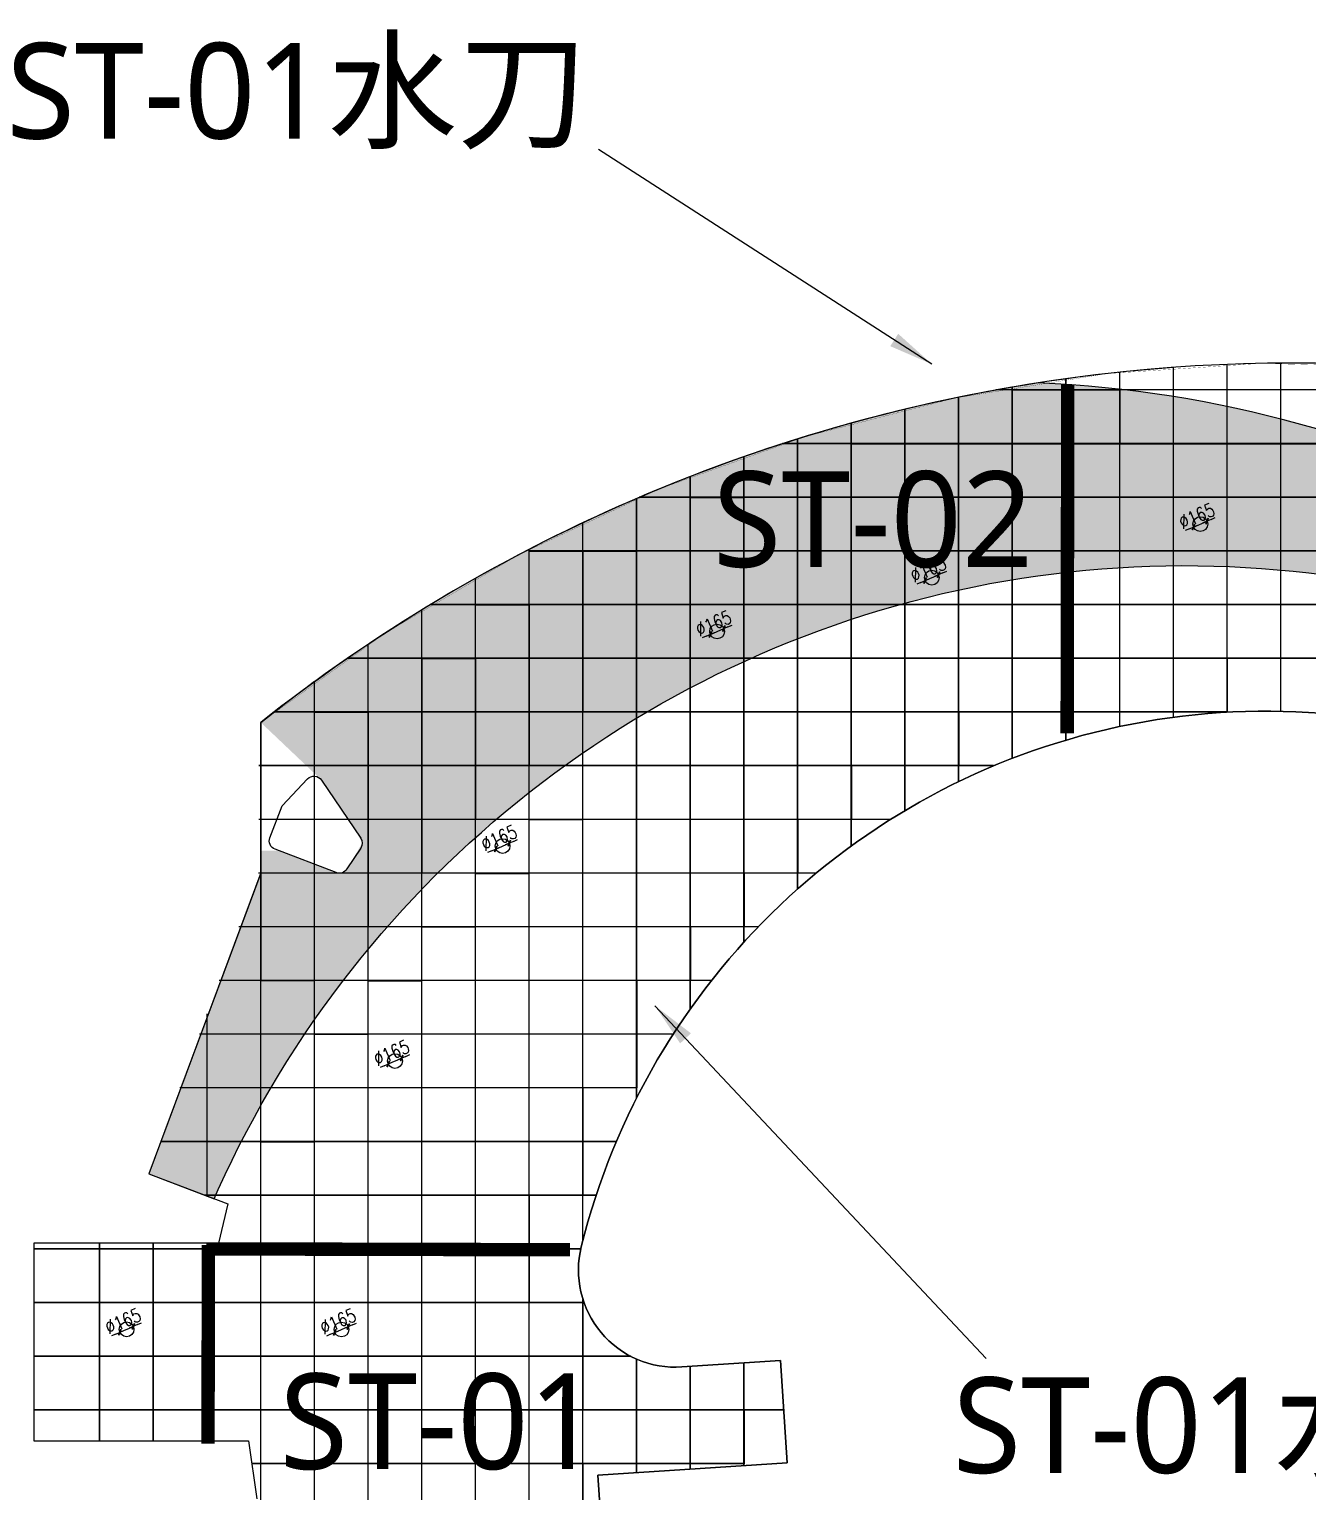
# Model space of a CAD drawing. Header units: millimetres. Extents: x -1989 to 265952, y -5690 to 142265.
# Drawn here: x 24263 to 38552, y 77216 to 93559 of the extents above; entities that cross this region are included whole.
import ezdxf
from ezdxf.enums import TextEntityAlignment as Align
from ezdxf.lldxf.tags import DXFTag

# ---------------------------------------------------------------- set-up
doc = ezdxf.new("R2010")
doc.units = ezdxf.units.MM
for name, color, linetype in [('d地面疏散指示开孔165mm', 91, 'Continuous'), ('F-地材填充', 8, 'Continuous'), ('F-地材造型线', 150, 'Continuous'), ('ST-01水刀', 111, 'Continuous'), ('ST-02整砖', 22, 'Continuous'), ('ST-02算量', 222, 'Continuous'), ('ST-12算量', 21, 'Continuous'), ('现场实际间隔柱定位', 6, 'Continuous')]:
    doc.layers.add(name, color=color, linetype=linetype)
doc.styles.get("Standard").update_dxf_attribs({"font": 'arial.ttf'})
doc.styles.add('YQ_DIM', font='romancs.shx', dxfattribs={"width": 0.8, "bigfont": '@by-01-hztxt.shx'})
doc.styles.add('黑体', font='Microsoft YaHei.ttf')
tags = doc.linetypes.add('EXP JT_LINE', pattern='A,0.5,-0.2,["EXP JT",Standard,S=0.12,R=0,X=-0.1,Y=-0.05],-0.5', length=1.199999999999999).pattern_tags.tags
tags[6] = DXFTag(74, 10)
doc.dimstyles.new('yq100', dxfattribs={"dimscale": 50, "dimtxt": 3, "dimasz": 1, "dimexe": 1.5, "dimexo": 3, "dimgap": 0.5, "dimtad": 1, "dimdec": 0, "dimrnd": 5, "dimdsep": 46, "dimtxsty": 'YQ_DIM', "dimblk": 'YQTICK', "dimcen": 0, "dimclrd": 256, "dimclre": 256, "dimclrt": 7, "dimadec": 1, "dimazin": 2, "dimtfac": 1, "dimtdec": 0, "dimtix": 1, "dimtmove": 2, "dimatfit": 2, "dimfxl": 1, "dimtolj": 1, "dimtzin": 0, "dimarcsym": 0})
doc.dimstyles.new('yq50', dxfattribs={"dimscale": 50, "dimtxt": 3, "dimasz": 1, "dimexe": 1.5, "dimexo": 3, "dimgap": 0.5, "dimtad": 1, "dimdec": 0, "dimdsep": 46, "dimtxsty": 'YQ_DIM', "dimblk": 'YQTICK', "dimcen": 0, "dimclrd": 256, "dimclre": 256, "dimclrt": 7, "dimadec": 1, "dimazin": 2, "dimtfac": 1, "dimtdec": 4, "dimtix": 1, "dimtmove": 2, "dimatfit": 2, "dimfxl": 1, "dimtolj": 1, "dimtzin": 0, "dimarcsym": 0})

# ---------------------------------------------------------------- blocks, each defined once
blk = doc.blocks.new('AWERAWE')
at = {"layer": 'F-地材填充', "color": 8, "linetype": 'Continuous'}
for p, q in [((-57267.27204211386, 470056.6693155874), (-57267.27204211386, 473948.346509811)), ((-57265.27204211387, 470054.6693155874), (-57265.27204211387, 473946.346509811)), ((-59067.27204211386, 469887.4140785568), (-59067.27204211386, 473846.0154383843)), ((-59065.27204211386, 469885.4140785567), (-59065.27204211386, 473844.0154383843)), ((-58467.27204211386, 469990.435039497), (-58467.27204211386, 473899.5739867376)), ((-58465.27204211386, 469988.435039497), (-58465.27204211386, 473897.5739867376)), ((-57867.27204211386, 470046.5194846116), (-57867.27204211386, 473933.6487055513)), ((-57865.27204211386, 470044.5194846116), (-57865.27204211386, 473931.6487055512)), ((-53775.09211691421, 473647.8774516657), (-60447.1253027245, 473647.8774516657)), ((-53773.09211691422, 473645.8774516658), (-60445.1253027245, 473645.8774516658)), ((-60267.27204211386, 469531.7834271545), (-60267.27204211386, 473679.7028120321)), ((-60265.27204211387, 469529.7834271545), (-60265.27204211387, 473677.7028120321)), ((-59667.27204211387, 469735.5384252189), (-59667.27204211387, 473772.8034144791)), ((-59665.27204211386, 469733.5384252188), (-59665.27204211386, 473770.8034144791)), ((-60867.27204211387, 469271.6825911097), (-60867.27204211387, 473566.4092063301)), ((-60865.27204211386, 469269.6825911097), (-60865.27204211386, 473564.4092063301)), ((-61467.27204211386, 468948.7492824824), (-61467.27204211386, 473432.543695366)), ((-61465.27204211387, 468946.7492824824), (-61465.27204211387, 473430.543695366)), ((-62067.27204211387, 468553.4488222534), (-62067.27204211387, 473277.6462422302)), ((-62065.27204211386, 468551.4488222534), (-62065.27204211386, 473275.6462422302)), ((-51387.18573896332, 473047.8774516658), (-62835.0316806754, 473047.8774516658)), ((-51385.18573896331, 473045.8774516658), (-62833.0316806754, 473045.8774516658)), ((-62667.27204211386, 468071.2466821325), (-62667.27204211386, 473101.1672289228)), ((-62665.27204211386, 468069.2466821326), (-62665.27204211386, 473099.1672289228)), ((-63267.27204211386, 467478.4966294429), (-63267.27204211386, 472902.4568364567)), ((-63265.27204211386, 467476.4966294429), (-63265.27204211386, 472900.4568364568)), ((-63867.27204211386, 466732.2750300587), (-63867.27204211386, 472680.7517340588)), ((-63865.27204211386, 466730.2750300588), (-63865.27204211386, 472678.7517340587)), ((-64467.27204211386, 465737.4381619388), (-64467.27204211386, 472435.1583797229)), ((-64465.27204211387, 465735.4381619388), (-64465.27204211387, 472433.1583797229)), ((-49784.61011605381, 472447.8774516658), (-64437.6073035849, 472447.8774516658)), ((-49782.61011605382, 472445.8774516658), (-64435.6073035849, 472445.8774516658)), ((-65067.27204211387, 464148.4345882298), (-65067.27204211387, 472164.6319827169)), ((-65065.27204211386, 464146.4345882297), (-65065.27204211386, 472162.6319827169)), ((-65667.27204211387, 433265.755632003), (-65667.27204211387, 471867.9498211346)), ((-48516.23412594069, 471847.8774516658), (-65667.27204211387, 471847.8774516658)), ((-48514.23412594069, 471845.8774516657), (-65667.27204211387, 471845.8774516657)), ((-65665.27204211387, 433263.7556320029), (-65665.27204211387, 471865.9498211347)), ((-66267.27204211387, 430215.9036600989), (-66267.27204211387, 471543.6770895965)), ((-66265.27204211387, 430213.9036600989), (-66265.27204211387, 471541.6770895965)), ((-66867.27204211387, 453241.5303821615), (-66867.27204211387, 471190.1226857075)), ((-66865.27204211387, 453239.5303821615), (-66865.27204211387, 471188.1226857075)), ((-47623.3962254462, 471247.8774516658), (-66772.69018392384, 471247.8774516658)), ((-47621.3962254462, 471245.8774516658), (-66770.69018392384, 471245.8774516658)), ((-67467.27204211387, 453092.6227704933), (-67467.27204211387, 470805.281183363)), ((-67465.27204211387, 453090.6227704933), (-67465.27204211387, 470803.2811833631)), ((-47806.83463526736, 470647.8774516658), (-67698.85842583142, 470647.8774516658)), ((-47804.83463526736, 470645.8774516658), (-67696.85842583142, 470645.8774516658)), ((-68067.27204211387, 455326.8993579964), (-68067.27204211387, 470386.7554386095)), ((-68065.27204211387, 455324.8993579964), (-68065.27204211387, 470384.7554386094)), ((-57867.27204211387, 470047.8774516658), (-68518.76979862581, 470047.8774516658)), ((-57839.8490629121, 470045.8774516658), (-68516.76979862581, 470045.8774516658)), ((-68667.27204211387, 457744.5057917229), (-68667.27204211387, 469931.6513933857)), ((-68665.27204211387, 457742.5057917229), (-68665.27204211387, 469929.6513933857)), ((-60476.22450505097, 469447.8774516658), (-68689.27204211382, 469447.8774516658)), ((-60474.22450505097, 469445.8774516658), (-68687.27204211382, 469445.8774516658)), ((-61632.08146946437, 468847.8774516658), (-68689.2720421138, 468847.8774516658)), ((-61630.08146946437, 468845.8774516658), (-68687.2720421138, 468845.8774516658)), ((-62461.18999634822, 468247.8774516658), (-68691.29975125319, 468247.8774516658)), ((-62459.18999634822, 468245.8774516658), (-68689.29975125317, 468245.8774516658)), ((-63108.62656796977, 467647.8774516659), (-68910.78039992068, 467647.8774516659)), ((-63106.62656796977, 467645.8774516659), (-68908.78039992068, 467645.8774516659)), ((-63631.5907821488, 467047.8774516658), (-69130.2610485882, 467047.8774516658)), ((-63629.59078214879, 467045.8774516658), (-69128.2610485882, 467045.8774516658)), ((-69267.27204211387, 464639.2919813627), (-69267.27204211387, 466673.3269087615)), ((-69265.27204211387, 464637.2919813628), (-69265.27204211387, 466671.3269087614)), ((-64059.62256168167, 466447.8774516658), (-69349.7416972557, 466447.8774516658)), ((-64057.62256168167, 466445.8774516658), (-69347.7416972557, 466445.8774516658)), ((-64467.27204211386, 465847.8774516658), (-69569.22234592319, 465847.8774516658)), ((-64467.27204211386, 465845.8774516659), (-69567.22234592318, 465845.8774516659)), ((-64694.60296041746, 465247.8774516658), (-69788.70299459071, 465247.8774516658)), ((-64692.60296041746, 465245.8774516659), (-69786.70299459071, 465245.8774516659)), ((-64920.32713247989, 464647.8774516658), (-69289.74158646219, 464647.8774516658)), ((-64918.32713247989, 464645.8774516658), (-69287.74158646219, 464645.8774516658)), ((-65092.29294928762, 464047.8774516658), (-71203.99189973054, 464047.8774516658)), ((-65090.29294928762, 464045.8774516658), (-71201.99189973055, 464045.8774516658)), ((-70467.27204211387, 461903.9325744546), (-70467.27204211387, 464113.9325733953)), ((-70465.27204211387, 461901.9325744546), (-70465.27204211387, 464111.9325733953)), ((-69867.27204211387, 461903.9325740754), (-69867.27204211387, 464113.9325733948)), ((-69865.27204211387, 461901.9325740754), (-69865.27204211387, 464111.9325733948)), ((-69267.27204211387, 461903.9325736962), (-69267.27204211387, 464113.9325733941)), ((-69265.27204211387, 461901.9325736963), (-69265.27204211387, 464111.9325733941)), ((-65055.12161877896, 463447.8774516658), (-71203.99189981777, 463447.8774516658)), ((-65053.12161877896, 463445.8774516658), (-71201.99189981777, 463445.8774516658)), ((-65067.27204211387, 435179.559079029), (-65067.27204211387, 463483.917489491)), ((-65065.27204211386, 435177.559079029), (-65065.27204211386, 463481.917489491)), ((-64529.68233145985, 462847.8774516658), (-71203.99189990503, 462847.8774516658)), ((-64527.68233145985, 462845.8774516658), (-71201.99189990501, 462845.8774516658)), ((-64467.27204211386, 461548.1395782232), (-64467.27204211386, 462818.2548462464)), ((-64465.27204211387, 461546.1395782232), (-64465.27204211387, 462816.2548462464)), ((-63867.27204211386, 461587.732392214), (-63867.27204211386, 462736.4960145747)), ((-63865.27204211386, 461585.7323922141), (-63865.27204211386, 462734.4960145747)), ((-63267.27204211386, 461627.3252062049), (-63267.27204211386, 462776.4960171458)), ((-63265.27204211386, 461625.3252062049), (-63265.27204211386, 462774.4960171458)), ((-62823.38832501421, 462247.8774516658), (-71203.99189999225, 462247.8774516658)), ((-62821.38832501422, 462245.8774516657), (-71201.99189999225, 462245.8774516657)), ((-63267.27204211386, 461647.8774516657), (-68769.3943117981, 461647.8774516658)), ((-63267.27204211386, 461645.8774516657), (-68767.3943117981, 461645.8774516658))]:
    blk.add_line(p, q, dxfattribs=at)
blk = doc.blocks.new('YQTICK')
blk.add_line((-1, 1e-16), (1, 1e-16))
at = {"const_width": 0.4}
blk.add_lwpolyline([(0.5303300858899105, 0.5303300858899106), (-0.5303300858899106, -0.5303300858899105)], dxfattribs=at)
blk = doc.blocks.new('*D223')
at = {"layer": 'DEFPOINTS', "color": 0, "transparency": 16777216}
for p in [(37274.92647750348, 87996.55654911941), (37426.34795451349, 88062.10451857795)]:
    blk.add_point(p, dxfattribs=at)
at = {"layer": 'd地面疏散指示开孔165mm', "lineweight": -2, "transparency": 16777216}
for p, q in [((37472.2332505771, 88081.96753962598), (37518.11854664071, 88101.830560674)), ((37229.04118143986, 87976.69352807137), (37183.15588537625, 87956.83050702333)), ((37274.92647750348, 87996.55654911941), (37426.34795451349, 88062.10451857795))]:
    blk.add_line(p, q, dxfattribs=at)
at = {"layer": 'd地面疏散指示开孔165mm', "lineweight": -2, "transparency": 16777216, "xscale": 50, "yscale": 50, "zscale": 50}
for p, rotation in [((37426.34795451349, 88062.10451857795), 203.4070254985797), ((37274.92647750348, 87996.55654911941), 23.40702549857967)]:
    blk.add_blockref('YQTICK', p, dxfattribs=dict(at, rotation=rotation))
at = {"layer": 'd地面疏散指示开孔165mm', "color": 7, "transparency": 16777216, "insert": (37310.91117391242, 88121.1011259759), "char_height": 150, "attachment_point": 5, "rotation": 23.407025498579667, "style": 'YQ_DIM'}
blk.add_mtext('\\A1;∅165', dxfattribs=at)
blk = doc.blocks.new('*D224')
at = {"layer": 'DEFPOINTS', "color": 0, "transparency": 16777216}
for p in [(34426.34795451346, 87464.10451857801), (34274.92647750381, 87398.55654911947)]:
    blk.add_point(p, dxfattribs=at)
at = {"layer": 'd地面疏散指示开孔165mm', "lineweight": -2, "transparency": 16777216}
for p, q in [((34274.92647750381, 87398.55654911947), (34426.34795451346, 87464.10451857801)), ((34472.23325057706, 87483.96753962606), (34518.11854664066, 87503.83056067413)), ((34229.04118144022, 87378.69352807141), (34183.15588537662, 87358.83050702335))]:
    blk.add_line(p, q, dxfattribs=at)
at = {"layer": 'd地面疏散指示开孔165mm', "lineweight": -2, "transparency": 16777216, "xscale": 50, "yscale": 50, "zscale": 50}
for p, rotation in [((34274.92647750381, 87398.55654911947), 23.40702549861964), ((34426.34795451346, 87464.10451857801), 203.4070254986196)]:
    blk.add_blockref('YQTICK', p, dxfattribs=dict(at, rotation=rotation))
at = {"layer": 'd地面疏散指示开孔165mm', "color": 7, "transparency": 16777216, "insert": (34310.91117391249, 87523.10112597594), "char_height": 150, "attachment_point": 5, "rotation": 23.407025498619618, "style": 'YQ_DIM'}
blk.add_mtext('\\A1;∅165', dxfattribs=at)
blk = doc.blocks.new('*D225')
at = {"layer": 'DEFPOINTS', "color": 0, "transparency": 16777216}
for p in [(31874.92647750347, 86796.55654911933), (32026.34795451347, 86862.10451857802)]:
    blk.add_point(p, dxfattribs=at)
at = {"layer": 'd地面疏散指示开孔165mm', "lineweight": -2, "transparency": 16777216}
for p, q in [((31874.92647750347, 86796.55654911933), (32026.34795451347, 86862.10451857802)), ((32072.23325057707, 86881.96753962607), (32118.11854664067, 86901.83056067413)), ((31829.04118143987, 86776.69352807125), (31783.15588537627, 86756.83050702319))]:
    blk.add_line(p, q, dxfattribs=at)
at = {"layer": 'd地面疏散指示开孔165mm', "lineweight": -2, "transparency": 16777216, "xscale": 50, "yscale": 50, "zscale": 50}
for p, rotation in [((31874.92647750347, 86796.55654911933), 23.40702549862236), ((32026.34795451347, 86862.10451857802), 203.4070254986224)]:
    blk.add_blockref('YQTICK', p, dxfattribs=dict(at, rotation=rotation))
at = {"layer": 'd地面疏散指示开孔165mm', "color": 7, "transparency": 16777216, "insert": (31910.91117391233, 86921.10112597587), "char_height": 150, "attachment_point": 5, "rotation": 23.407025498622364, "style": 'YQ_DIM'}
blk.add_mtext('\\A1;∅165', dxfattribs=at)
blk = doc.blocks.new('*D226')
at = {"layer": 'DEFPOINTS', "color": 0, "transparency": 16777216}
for p in [(29476.92647750351, 84398.5565491195), (29628.34795451353, 84464.10451857788)]:
    blk.add_point(p, dxfattribs=at)
at = {"layer": 'd地面疏散指示开孔165mm', "lineweight": -2, "transparency": 16777216}
for p, q in [((29674.23325057715, 84483.9675396259), (29720.11854664078, 84503.83056067389)), ((29431.04118143988, 84378.69352807151), (29385.15588537625, 84358.83050702354)), ((29476.92647750351, 84398.5565491195), (29628.34795451353, 84464.10451857788))]:
    blk.add_line(p, q, dxfattribs=at)
at = {"layer": 'd地面疏散指示开孔165mm', "lineweight": -2, "transparency": 16777216, "xscale": 50, "yscale": 50, "zscale": 50}
for p, rotation in [((29628.34795451353, 84464.10451857788), 203.4070254985296), ((29476.92647750351, 84398.5565491195), 23.40702549852963)]:
    blk.add_blockref('YQTICK', p, dxfattribs=dict(at, rotation=rotation))
at = {"layer": 'd地面疏散指示开孔165mm', "color": 7, "transparency": 16777216, "insert": (29512.91117391253, 84523.10112597594), "char_height": 150, "attachment_point": 5, "rotation": 23.407025498529645, "style": 'YQ_DIM'}
blk.add_mtext('\\A1;∅165', dxfattribs=at)
blk = doc.blocks.new('*D227')
at = {"layer": 'DEFPOINTS', "color": 0, "transparency": 16777216}
for p in [(28426.34795451349, 82062.10451857797), (28274.92647750361, 81996.55654911946)]:
    blk.add_point(p, dxfattribs=at)
at = {"layer": 'd地面疏散指示开孔165mm', "lineweight": -2, "transparency": 16777216}
for p, q in [((28274.92647750361, 81996.55654911946), (28426.34795451349, 82062.10451857797)), ((28472.2332505771, 82081.96753962601), (28518.1185466407, 82101.83056067408)), ((28229.04118144001, 81976.69352807141), (28183.15588537639, 81956.83050702338))]:
    blk.add_line(p, q, dxfattribs=at)
at = {"layer": 'd地面疏散指示开孔165mm', "lineweight": -2, "transparency": 16777216, "xscale": 50, "yscale": 50, "zscale": 50}
for p, rotation in [((28274.92647750361, 81996.55654911946), 23.40702549858895), ((28426.34795451349, 82062.10451857797), 203.407025498589)]:
    blk.add_blockref('YQTICK', p, dxfattribs=dict(at, rotation=rotation))
at = {"layer": 'd地面疏散指示开孔165mm', "color": 7, "transparency": 16777216, "insert": (28310.91117391247, 82121.10112597593), "char_height": 150, "attachment_point": 5, "rotation": 23.407025498588975, "style": 'YQ_DIM'}
blk.add_mtext('\\A1;∅165', dxfattribs=at)
blk = doc.blocks.new('*D228')
at = {"layer": 'DEFPOINTS', "color": 0, "transparency": 16777216}
for p in [(27676.92647750372, 78996.55654911952), (27828.3479545135, 79062.10451857795)]:
    blk.add_point(p, dxfattribs=at)
at = {"layer": 'd地面疏散指示开孔165mm', "lineweight": -2, "transparency": 16777216}
for p, q in [((27874.23325057711, 79081.96753962598), (27920.11854664073, 79101.83056067402)), ((27631.0411814401, 78976.69352807148), (27585.15588537649, 78956.83050702345)), ((27676.92647750372, 78996.55654911952), (27828.3479545135, 79062.10451857795))]:
    blk.add_line(p, q, dxfattribs=at)
at = {"layer": 'd地面疏散指示开孔165mm', "lineweight": -2, "transparency": 16777216, "xscale": 50, "yscale": 50, "zscale": 50}
for p, rotation in [((27828.3479545135, 79062.10451857795), 203.4070254985752), ((27676.92647750372, 78996.55654911952), 23.4070254985752)]:
    blk.add_blockref('YQTICK', p, dxfattribs=dict(at, rotation=rotation))
at = {"layer": 'd地面疏散指示开孔165mm', "color": 7, "transparency": 16777216, "insert": (27712.91117391254, 79121.10112597597), "char_height": 150, "attachment_point": 5, "rotation": 23.407025498575187, "style": 'YQ_DIM'}
blk.add_mtext('\\A1;∅165', dxfattribs=at)
blk = doc.blocks.new('*D229')
at = {"layer": 'DEFPOINTS', "color": 0, "transparency": 16777216}
for p in [(25274.9264775036, 78998.55654911941), (25426.34795451348, 79064.10451857798)]:
    blk.add_point(p, dxfattribs=at)
at = {"layer": 'd地面疏散指示开孔165mm', "lineweight": -2, "transparency": 16777216}
for p, q in [((25472.23325057708, 79083.96753962604), (25518.11854664069, 79103.83056067409)), ((25229.04118143999, 78978.69352807137), (25183.15588537639, 78958.83050702332)), ((25274.9264775036, 78998.55654911941), (25426.34795451348, 79064.10451857798))]:
    blk.add_line(p, q, dxfattribs=at)
at = {"layer": 'd地面疏散指示开孔165mm', "lineweight": -2, "transparency": 16777216, "xscale": 50, "yscale": 50, "zscale": 50}
for p, rotation in [((25426.34795451348, 79064.10451857798), 203.4070254986024), ((25274.9264775036, 78998.55654911941), 23.40702549860238)]:
    blk.add_blockref('YQTICK', p, dxfattribs=dict(at, rotation=rotation))
at = {"layer": 'd地面疏散指示开孔165mm', "color": 7, "transparency": 16777216, "insert": (25310.91117391243, 79123.10112597591), "char_height": 150, "attachment_point": 5, "rotation": 23.407025498602366, "style": 'YQ_DIM'}
blk.add_mtext('\\A1;∅165', dxfattribs=at)

msp = doc.modelspace()

# ---------------------------------------------------------------- hatches: boundary and pattern name
at = {"layer": 'F-地材填充'}
h = msp.add_hatch(dxfattribs=at)
h.set_pattern_fill('DOTS', color=8, scale=100, angle=90)
h.set_pattern_definition([(90, (485915.719726742, 389097.124641923), (-158.75, 79.37500000000001), [0, -158.75])])
edge = h.paths.add_edge_path()
edge.add_line((26849.63721600865, 85814.10447556854), (27528.98536161744, 85169.34932511896))
edge.add_line((27528.98536161744, 85169.34932511896), (27911.92106070407, 84604.30209958708))
edge.add_line((27911.92106070407, 84604.30209958708), (27985.05257545077, 84465.69628215875))
edge.add_line((27985.05257545077, 84465.69628215875), (27811.19761610686, 84173.5633528237))
edge.add_arc((27727.87591326263, 84228.85796228264), 100.0000000003718, 249.08823790661052, 326.43063691845543, ccw=False)
edge.add_line((27692.18293605503, 84135.44484019515), (27063.10993533131, 84377.43376603266))
edge.add_arc((26956.37357566916, 82849.48168872125), 1531.67561873726, 86.00404722958748, 93.99595277035031)
edge.add_arc((28633.6182090255, 84267.19734752233), 1787.383632970695, 176.4640536931665, 184.455959233929)
edge.add_arc((-130118.5422566584, 140758.4165850377), 166873.0172611691, 338.9313566483509, 340.1620918780973, ccw=False)
edge.add_line((25599.0827167712, 80769.87465842642), (26204.54838421385, 80537.73740734722))
edge.add_line((26204.54838421385, 80537.73740734722), (26330.39856252531, 80489.65085286328))
edge.add_arc((37174.08299162067, 75719.11730028273), 11846.66545379343, 45.449924030200805, 156.2535494085633, ccw=False)
edge.add_line((45484.90229200377, 84161.49640397637), (45588.09356388662, 84161.4964035674))
edge.add_arc((34980.24861753735, 76583.34911076204), 13036.66716600691, 35.54166607920283, 87.526020274524)
edge.add_arc((38419.66375872682, 71158.77649141607), 18672.01522391967, 98.86249437710045, 128.2902372897884)

# ---------------------------------------------------------------- linework, layer by layer
at = {"color": 11}
msp.add_lwpolyline([(43326.88461580153, 75915.0980317413), (45229.20200311465, 75368.55296140342), (46038.27522378569, 78184.63188851022), (44133.33898318259, 78731.92936818048), (44773.85904057745, 80963.35055857988, 0.2303109839752143), (44474.66906715676, 82673.49551343556, 0.6382687169138322), (30432.67157701848, 79954.05908671011, 0.508184942710667), (31557.36270701795, 78610.66412908756), (32658.47154035935, 78684.07138936213), (32734.76570572509, 77539.65898243283), (30619.30809538745, 77400.06411631338), (30810.21631852296, 74536.44095335851), (32923.58307341769, 74677.33207940812), (33012.05685973124, 73350.22536989205), (45858.39515854188, 69908.0593967945, -0.0226816550962285), (45750.62213723737, 74049.54488539396), (43016.64560911691, 74834.31231340181), (43326.71539817427, 75914.53493107189), (43326.8772266689, 75915.10015467482)], format="xyb", dxfattribs=at)
at = {"layer": 'd地面疏散指示开孔165mm'}
for centre in [(37350.63721600853, 88029.3305338487), (34350.63721600853, 87431.3305338487), (31950.63721600853, 86829.3305338487), (29552.63721600853, 84431.3305338487), (28350.63721600853, 82029.3305338487), (25350.63721600853, 79031.3305338487), (27752.63721600853, 79029.3305338487)]:
    msp.add_circle(centre, 82.5, dxfattribs=at)
at = {"layer": 'F-地材造型线'}
for points in [[(25599.0827167712, 80769.87465842642), (26329.51778330366, 80490.1238752779), (26375.75600485216, 80595.11816144947, -0.5218673368754408), (45484.90229200377, 84161.49640397637), (45588.09356388674, 84161.49640356754, 0.2309862723119847), (35540.76304888333, 89607.52010321288, 0.1290086373501053), (26849.63721600888, 85814.1044755687), (26851.63721600865, 84130.33053384864), (25599.0827167712, 80769.87465842642), (26329.51778330366, 80490.1238752779)], [(27009.79221050293, 84396.18504531498, -0.4113857480097832), (26951.73148197486, 84524.38670949292), (27088.13774610675, 84881.39256895651), (27373.68923021961, 85182.107074653, -0.4788828033448266), (27528.98536161744, 85169.3493251188), (27967.83212870351, 84521.80160515921, -0.3069307122112932), (27967.83212870351, 84409.59095915833), (27813.22378540869, 84176.61652343327, -0.3606854119633045), (27692.18293605503, 84135.44484019515), (27009.79221050293, 84396.18504531498)]]:
    msp.add_lwpolyline(points, format="xyb", dxfattribs=at)
at = {"layer": 'F-地材造型线', "color": 1, "linetype": 'EXP JT_LINE', "ltscale": 1500, "const_width": 150}
for points in [[(35869.44922093107, 89589.31453423211), (35862.74423098369, 85690.10995749154)], [(30307.04391358947, 79920.56550026548), (26249.63721600911, 79930.33053384887)], [(26264.89880348407, 79974.38567825759), (26261.08133830773, 77754.38567772208)]]:
    msp.add_lwpolyline(points, dxfattribs=at)
at = {"layer": 'F-地材造型线'}
msp.add_arc((38407.80056173427, 71199.75744220786), 18629.69664531497, 59.28778793608984, 112.6681916174503, dxfattribs=at)
at = {"layer": 'ST-01水刀'}
for points in [[(38849.63721600865, 86528.33053384862), (37651.63721600865, 86528.33053384862), (37651.63721600865, 85928.33053384865), (34651.63721600865, 85928.33053384865), (34651.63721600865, 85328.33053384864), (33451.63721600865, 85328.33053384864), (33451.63721600865, 84728.33053384864), (32851.63721600865, 84728.33053384864), (32851.63721600865, 84128.33053384862), (32251.63721600865, 84128.33053384862), (32251.63721600865, 83528.33053384864), (31651.63721600865, 83528.33053384864), (31651.63721600865, 82928.33053384864), (31051.63721600865, 82928.33053384864), (31051.63721600865, 81728.33053384862), (30451.63721600865, 81728.33053384862), (30451.63721600865, 80528.33053384864), (29851.63721600865, 80528.33053384864), (29851.63721600865, 79330.33053384864), (30451.63721600865, 79330.33053384858), (30451.63721600865, 78730.33053384864), (30451.63721600865, 78130.33053384864), (32251.63721600865, 78130.33053384864), (32251.63721600865, 77528.33053384858), (32242.99776847466, 77528.33053384858), (30451.63721600865, 77528.33053384858), (30451.63721600865, 74530.3305338487)], [(26849.63721600865, 73930.33053384864), (26851.63721600865, 78128.33053384864), (25051.63721600865, 78130.33053384864), (25049.63721600865, 79930.33053384864), (26251.63721600865, 79928.33053384864), (26249.63721600865, 79994.38565557697), (24314.91735849567, 79994.38566314473), (24314.91735808019, 77784.385657103), (26712.57693017766, 77784.3856555878), (26805.68942880692, 77138.92781407174)]]:
    msp.add_lwpolyline(points, dxfattribs=at)
msp.add_lwpolyline([(30810.21631852296, 74536.44095335851), (30619.30809538745, 77400.06411631338), (32734.76570572509, 77539.65898243283), (32658.47154035935, 78684.07138936213), (31557.36270701795, 78610.66412908756, -0.508184942710667), (30432.67157701848, 79954.05908671011, -0.6382687169138322), (44474.66906715676, 82673.49551343556, -0.2303109839752143), (44773.85904057745, 80963.35055857988), (44133.33898318259, 78731.92936818048), (46038.27522378569, 78184.63188851022), (45229.20200311465, 75368.55296140342)], format="xyb", dxfattribs=at)
at = {"layer": 'ST-02整砖'}
for points in [[(35251.63721600853, 89528.33053384864), (36449.63721600853, 89528.33053384864), (36449.63721600853, 88930.33053384862), (35251.63721600853, 88930.33053384862)], [(27451.63721600853, 85928.33053384865), (28051.63721600853, 85928.33053384865), (28051.63721600853, 83530.33053384864), (27451.63721600853, 83530.33053384864)], [(27449.63721600853, 85328.33053384864), (26851.63721600853, 85328.33053384864), (26851.63721600853, 82930.33053384862), (27449.63721600853, 82930.33053384862)]]:
    msp.add_lwpolyline(points, close=True, dxfattribs=at)
at = {"layer": 'ST-02整砖', "color": 22}
for points in [[(32249.63721600853, 87128.33053384864), (32249.63721600853, 88328.33053384862), (32849.63721600853, 88330.33053384864), (32849.63721600853, 88930.33053384862), (33449.63721600853, 88930.33053384862), (33449.63721600853, 87128.33053384864)], [(33451.63721600853, 87730.33053384864), (33451.63721600853, 88928.33053384864), (38849.63721600853, 88928.33053384864), (38849.63721600853, 87730.33053384864)], [(31051.63721600853, 86530.33053384865), (31049.63721600853, 87730.33053384864), (31651.63721600853, 87728.33053384864), (31650.63721600853, 88328.33053384862), (32249.63721600853, 88328.33053384862), (32249.63721600853, 86530.33053384865)], [(29851.63721600853, 85930.33053384864), (29851.63721600853, 87728.33053384864), (30449.63721600853, 87728.33053384864), (30451.63721600853, 85930.33053384864)], [(30451.63721600853, 85930.33053384864), (30451.63721600853, 87728.33053384864), (31049.63721600853, 87728.33053384864), (31049.63721600853, 85930.33053384864)], [(29251.63721600853, 85330.33053384864), (29251.63721600853, 87128.33053384864), (29849.63721600853, 87128.33053384864), (29849.63721600853, 85330.33053384864)], [(28051.63721600853, 84130.33053384864), (28051.63721600853, 86530.33053384865), (28651.63721600853, 86530.33053384865), (28651.63721600853, 84130.33053384864)], [(28651.63721600853, 84730.33053384862), (28651.63721600853, 86528.33053384862), (29249.63721600853, 86528.33053384862), (29249.63721600853, 84730.33053384862)]]:
    msp.add_lwpolyline(points, close=True, dxfattribs=at)
at = {"layer": 'ST-02算量', "color": 200}
msp.add_lwpolyline([(37049.63721600865, 89779.88094617808, 0.1501909092159061), (26849.63721600865, 85810.5225545967), (26849.63721600865, 84133.8737354521), (25599.0827167712, 80769.87465842642), (26481.44483635333, 80431.93703017765), (26379.03919546647, 79994.38565557686), (26249.63721600865, 79994.38565557697), (26251.63721600865, 79930.33053384864), (26849.63721600877, 79926.33053384864), (26849.63721600877, 81128.33053384864), (27449.63721600877, 81128.33053384864), (27451.63721600877, 81726.33053384862), (27451.63721600877, 82326.33053384864), (28049.63721600876, 82328.33053384862), (28051.63721600876, 82926.33053384864), (28649.63721600876, 82926.33053384864), (28651.63721600876, 83528.33053384864), (29249.63721600876, 83528.33053384864), (29249.63721600876, 84126.33053384864), (29849.63721600876, 84126.33053384864), (29849.63721600865, 84730.33053384862), (30449.63721600865, 84730.33053384862), (30449.63721600865, 85330.33053384864), (31049.63721600865, 85330.33053384864), (31649.63721600865, 85330.33053384864), (31649.63721600865, 85930.33053384864), (32849.63721600865, 85930.33053384864), (32849.63721600865, 86530.33053384865), (34049.63721600865, 86530.33053384865), (34049.63721600865, 87130.33053384862), (40051.63721600864, 87130.33053384862)], format="xyb", dxfattribs=at)
for points in [[(40049.63721600864, 89528.33053384864), (37051.63721600865, 89528.33053384864), (37049.63719133267, 89779.88094437432)], [(27484.4332873222, 86291.00141547827), (27449.63721600865, 86269.20852079228), (27338.46590323225, 86184.22065243553)]]:
    msp.add_lwpolyline(points, dxfattribs=at)
at = {"layer": '现场实际间隔柱定位', "const_width": 2}
msp.add_lwpolyline([(26805.68942880692, 77138.92781407174), (26712.57693017766, 77784.3856555878), (24314.91735808019, 77784.385657103), (24314.91735839788, 79969.38565558198), (24314.91735849567, 79994.38565557884), (26379.03919546647, 79994.38565557686), (26481.44483635333, 80431.93703017765), (25750.40864397973, 80711.26132010671), (25599.0827167712, 80769.87465842642), (26849.63721600865, 84133.87373545216), (26849.63721600865, 85673.76980430834), (26849.63721600865, 85810.5225545967, -0.3107892788238389), (47922.47428656162, 87216.51682126251), (47658.04615483587, 86351.61137866668), (47639.45449843819, 86290.80081064886, 0.3858465837165555), (47837.1868734878, 85870.5576742262), (50452.40190450861, 85085.25033805027), (51678.11130656165, 84725.32564388824), (52649.63721600876, 84726.33053384864), (52649.31191292524, 83750.48108269805), (62398.89899890896, 83750.48107084763)], format="xyb", dxfattribs=at)

# ---------------------------------------------------------------- block references
at = {"layer": 'ST-01水刀'}
msp.add_blockref('AWERAWE', (95516.90925812247, -384117.5469178173), dxfattribs=at)

# ---------------------------------------------------------------- texts
at = {"color": 122, "ltscale": 5000, "style": '黑体'}
for s, p in [('ST-01水刀', (27256.21567906046, 92887.14287273878)), ('ST-01水刀', (37831.43099904261, 77976.07061543311)), ('ST-01水刀', (37831.4309990411, 77976.07063666245)), ('ST-01', (28850.52469825142, 78004.42139739267))]:
    msp.add_text(s, height=1069.01983612351, dxfattribs=at).set_placement(p, align=Align.MIDDLE)
at = {"color": 241, "ltscale": 5000, "style": '黑体'}
msp.add_text('ST-02', height=1069.01983612351, dxfattribs=at).set_placement((33693.03942693051, 88086.07328477464), align=Align.MIDDLE)

# ---------------------------------------------------------------- dimensions: what is measured, and where the dimension line sits
at = {"layer": 'd地面疏散指示开孔165mm'}
for p1, p2, picture, middle in [((37274.92647750348, 87996.55654911941), (37426.34795451349, 88062.10451857795), '*D223', (37310.91117391242, 88121.1011259759)), ((34274.92647750381, 87398.55654911947), (34426.34795451346, 87464.10451857801), '*D224', (34310.91117391249, 87523.10112597594)), ((31874.92647750347, 86796.55654911933), (32026.34795451347, 86862.10451857802), '*D225', (31910.91117391233, 86921.10112597587)), ((29476.92647750351, 84398.5565491195), (29628.34795451353, 84464.10451857788), '*D226', (29512.91117391253, 84523.10112597594)), ((28274.92647750361, 81996.55654911946), (28426.34795451349, 82062.10451857797), '*D227', (28310.91117391247, 82121.10112597593)), ((25274.9264775036, 78998.55654911941), (25426.34795451348, 79064.10451857798), '*D229', (25310.91117391243, 79123.10112597591)), ((27676.92647750372, 78996.55654911952), (27828.3479545135, 79062.10451857795), '*D228', (27712.91117391254, 79121.10112597597))]:
    dim = msp.add_diameter_dim_2p(p1=p1, p2=p2, dimstyle='yq50', override={"dimzin": 0}, dxfattribs=at)
    dim.commit()
    dim.dimension.update_dxf_attribs({"geometry": picture, "text_midpoint": middle})

# ---------------------------------------------------------------- leaders
at = {"layer": 'ST-12算量', "color": 122}
for points in [[(34350.85463375624, 89816.45857305979), (30625.22830014516, 92213.73988129865)], [(31255.64771012301, 82647.508142183), (34957.43165808943, 78705.40692108605)]]:
    msp.add_leader(points, dimstyle='yq100', override={"dimasz": 10, "dimtad": 0, "dimzin": 0, "dimfxl": 6, "dimfxlon": 1}, dxfattribs=at)

doc.saveas('drawing.dxf')
